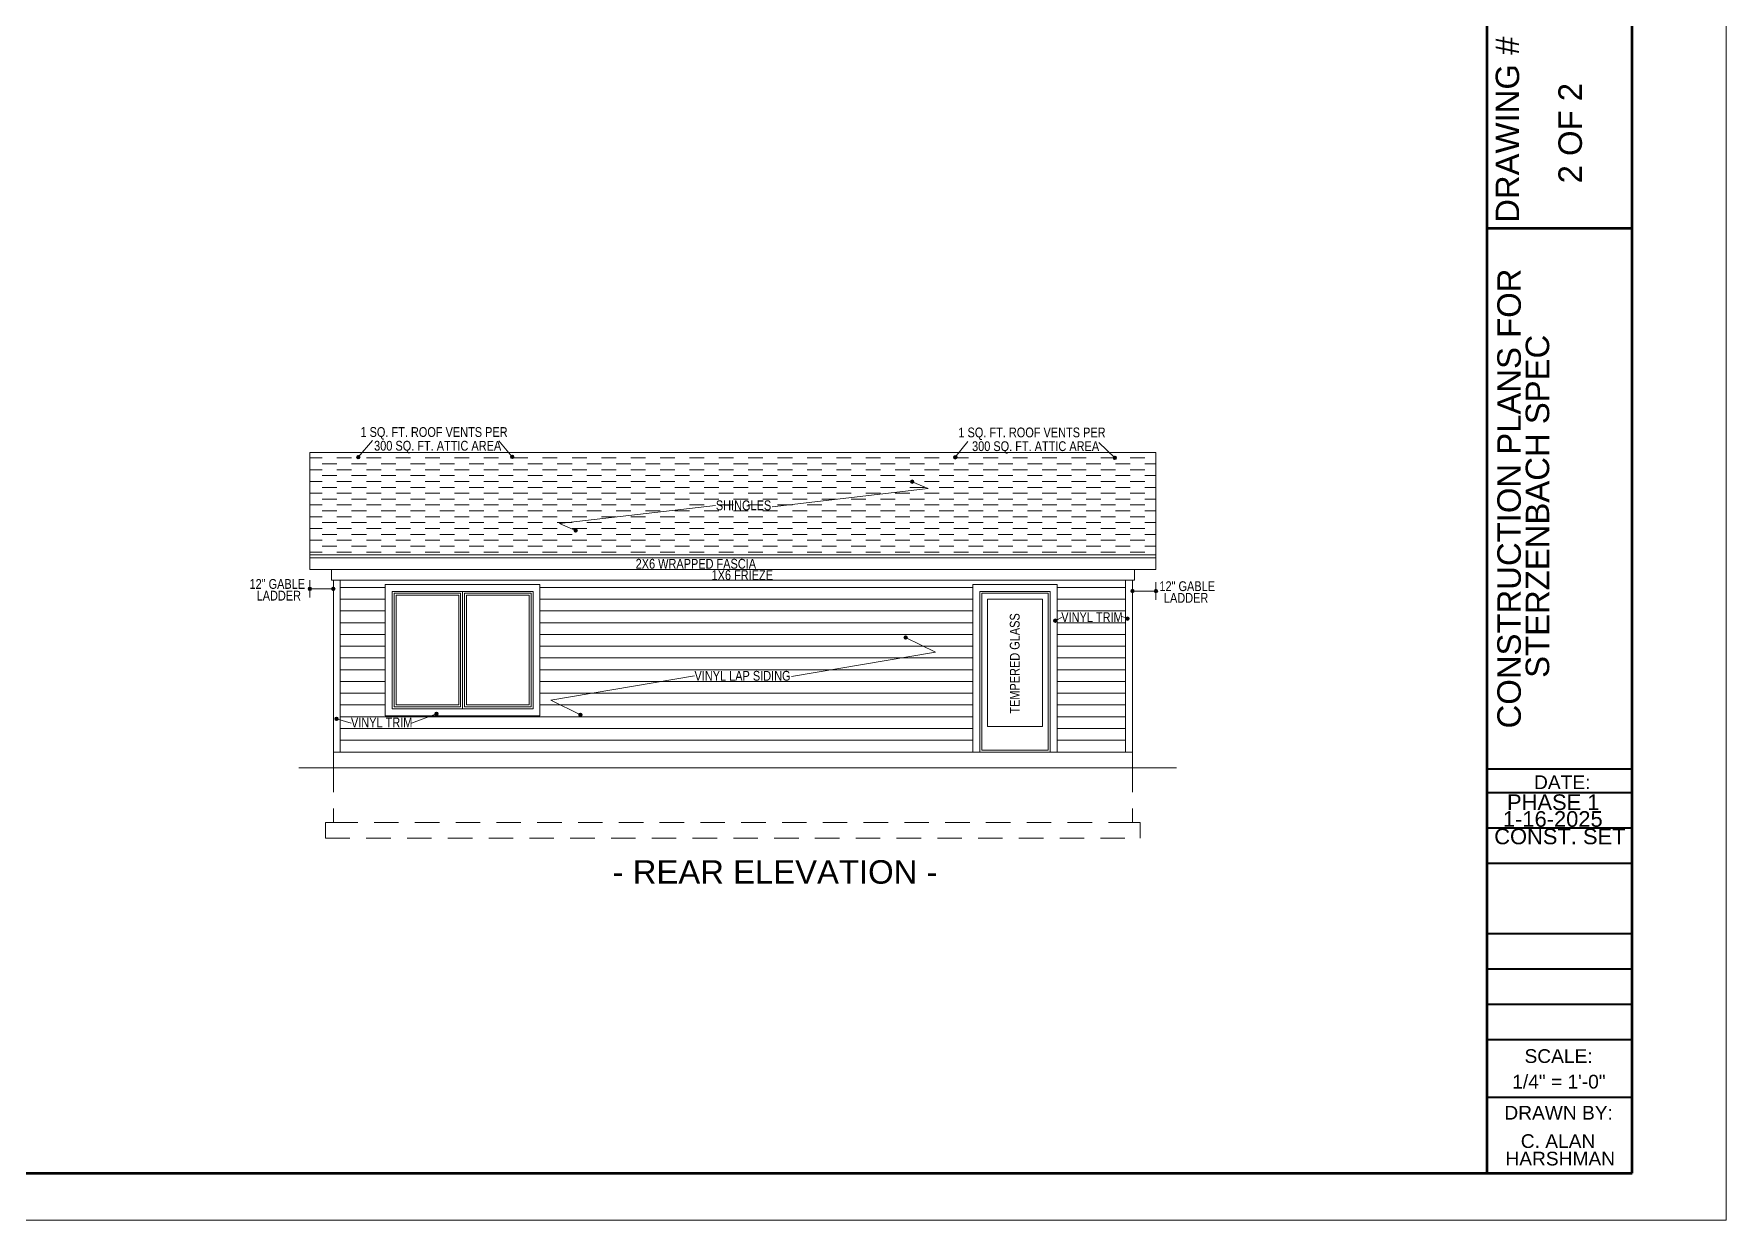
# Model space of a CAD drawing. Header units: inches. Extents: x -4443104 to -4439086, y 793046 to 798506.
# Drawn here: x -4440318 to -4439454, y 793046 to 793651 of the extents above; entities that cross this region are included whole.
import ezdxf
from ezdxf.enums import TextEntityAlignment as Align

# ---------------------------------------------------------------- set-up
doc = ezdxf.new("R2010")
doc.units = ezdxf.units.IN
doc.header["$MEASUREMENT"] = 0
doc.linetypes.add('DGN Style 2', pattern=[20.825219, 12.495132, -8.330088])
doc.layers.add('Level 1', color=7, linetype='Continuous', lineweight=0)
doc.layers.add('Level 3', color=7, linetype='Continuous', lineweight=0)
doc.styles.add('Style-Arial', font='arial.ttf')

# ---------------------------------------------------------------- blocks, each defined once
blk = doc.blocks.new('LT3_5')
at = {"layer": 'Level 3', "color": 2, "linetype": 'Continuous', "lineweight": 13}
for radius in [6, 5.52, 5.04, 4.56, 4.08, 3.6, 3.12, 2.64, 2.16, 1.68, 1.2, 0.72, 0.24]:
    blk.add_circle((0, 0), radius, dxfattribs=at)
blk = doc.blocks.new('LT3_7')
at = {"layer": 'Level 3', "color": 2, "linetype": 'Continuous', "lineweight": 13}
for radius in [6, 5.52, 5.04, 4.56, 4.08, 3.6, 3.12, 2.64, 2.16, 1.68, 1.2, 0.72, 0.24]:
    blk.add_circle((0, 0), radius, dxfattribs=at)
blk = doc.blocks.new('12OH')
at = {"layer": 'Level 3', "color": 2, "linetype": 'Continuous', "lineweight": 13}
for p, q in [((0, -9), (0, 0)), ((-12, -4.5), (0, -4.5))]:
    blk.add_line(p, q, dxfattribs=at)
at = {"layer": 'Level 3', "color": 2, "linetype": 'Continuous', "lineweight": 13, "xscale": 0.1499990686758433, "yscale": 0.1499990686758433, "zscale": 0.1499990686758433}
for name, p in [('LT3_5', (-12, -4.5)), ('LT3_7', (0, -4.5))]:
    blk.add_blockref(name, p, dxfattribs=at)
blk = doc.blocks.new('SWRV')
at = {"layer": 'Level 3', "color": 7, "linetype": 'Continuous', "lineweight": 13, "style": 'Style-Arial', "width": 0.8}
for s, p in [('1 SQ. FT. ROOF VENTS PER', (43.65, 0.54)), ('300 SQ. FT. ATTIC AREA', (40.38, -6.47))]:
    blk.add_text(s, height=5, dxfattribs=at).set_placement(p, align=Align.RIGHT)
blk = doc.blocks.new('LT3_3')
at = {"layer": 'Level 3', "color": 120, "linetype": 'Continuous', "lineweight": 13}
for radius in [6, 5.52, 5.04, 4.56, 4.08, 3.6, 3.12, 2.64, 2.16, 1.68, 1.2, 0.72, 0.24]:
    blk.add_circle((0, 0), radius, dxfattribs=at)

msp = doc.modelspace()

# ---------------------------------------------------------------- linework, layer by layer
at = {"layer": 'Level 1', "color": 7, "linetype": 'Continuous', "lineweight": 0}
for p, q in [((-4439453.9771, 793045.7979), (-4439453.9771, 794197.7979)), ((-4441181.9771, 793045.7979), (-4439453.9771, 793045.7979))]:
    msp.add_line(p, q, dxfattribs=at)
at = {"layer": 'Level 1', "color": 7, "linetype": 'Continuous', "lineweight": 53}
for p, q in [((-4439575.9771, 793069.7979), (-4439575.9771, 794173.7979)), ((-4439501.9771, 793069.7979), (-4439501.9771, 794173.7979)), ((-4439575.9771, 793552.0479), (-4439501.9771, 793552.0479)), ((-4441133.9771, 793069.7979), (-4439501.9771, 793069.7979))]:
    msp.add_line(p, q, dxfattribs=at)
at = {"layer": 'Level 1', "color": 7, "linetype": 'Continuous', "lineweight": 40}
for p, q in [((-4439575.9771, 793276.0479), (-4439501.9771, 793276.0479)), ((-4439575.9771, 793264.0479), (-4439501.9771, 793264.0479)), ((-4439575.9771, 793246.0479), (-4439501.9771, 793246.0479)), ((-4439575.9771, 793228.0479), (-4439501.9771, 793228.0479)), ((-4439575.9771, 793192.0479), (-4439501.9771, 793192.0479)), ((-4439575.9771, 793192.0479), (-4439501.9771, 793192.0479)), ((-4439575.9771, 793174.0479), (-4439501.9771, 793174.0479)), ((-4439575.9771, 793156.0479), (-4439501.9771, 793156.0479)), ((-4439575.9771, 793137.9891), (-4439501.9771, 793137.9891)), ((-4439575.9771, 793108.56), (-4439501.9771, 793108.56))]:
    msp.add_line(p, q, dxfattribs=at)
at = {"layer": 'Level 3', "color": 120, "linetype": 'Continuous', "lineweight": 13}
for p, q in [((-4440177.0693, 793377.8149), (-4440177.0693, 793437.4783)), ((-4440177.0693, 793437.4783), (-4439745.0693, 793437.4783)), ((-4440145.018, 793443.6422), (-4440152.3401, 793435.1914)), ((-4440080.5227, 793443.5647), (-4440073.7928, 793435.3243)), ((-4439841.1238, 793443.1803), (-4439847.5645, 793435.1074)), ((-4439774.276, 793442.6376), (-4439766.0726, 793434.8361)), ((-4439745.0693, 793377.8149), (-4439745.0693, 793437.4783)), ((-4439861.357, 793419.1185), (-4439869.5604, 793422.6461)), ((-4439940.9506, 793409.8923), (-4439861.357, 793419.1185)), ((-4440049.5613, 793401.2767), (-4439969.9677, 793410.5028)), ((-4440041.3579, 793397.749), (-4440049.5613, 793401.2767)), ((-4439745.0693, 793385.3149), (-4440177.0693, 793385.3149)), ((-4440166.0693, 793377.8149), (-4440177.0693, 793377.8149)), ((-4440166.0693, 793377.8149), (-4439745.0693, 793377.8149)), ((-4440166.0693, 793372.3149), (-4440166.0693, 793377.8149)), ((-4439756.0693, 793372.3149), (-4439756.0693, 793377.8149)), ((-4440165.0693, 793372.3149), (-4440166.0693, 793372.3149)), ((-4440166.0693, 793372.3149), (-4440020.0693, 793372.3149)), ((-4440165.0693, 793372.3149), (-4440165.0693, 793276.6882)), ((-4440161.5693, 793372.3149), (-4440161.5693, 793284.6882)), ((-4440138.5693, 793370.1882), (-4440059.5693, 793370.1882)), ((-4440019.0693, 793372.3149), (-4440020.0693, 793372.3149)), ((-4440019.0693, 793372.3149), (-4440009.0693, 793372.3149)), ((-4440009.0693, 793372.3149), (-4439910.0693, 793372.3149)), ((-4439910.0693, 793372.3149), (-4439756.0693, 793372.3149)), ((-4439760.5693, 793372.3149), (-4439760.5693, 793284.6882)), ((-4439757.0693, 793372.3149), (-4439757.0693, 793276.6882)), ((-4439793.0376, 793353.4421), (-4439796.5796, 793351.6921)), ((-4439762.5538, 793353.7744), (-4439759.6538, 793352.7554)), ((-4439857.726, 793335.629), (-4439872.8829, 793343.1083)), ((-4439931.1501, 793323.2186), (-4439857.726, 793335.629)), ((-4440054.1041, 793311.141), (-4439980.6801, 793323.5515)), ((-4440038.9473, 793303.6617), (-4440054.1041, 793311.141)), ((-4440156.0145, 793299.4918), (-4440163.475, 793301.6184)), ((-4440125.1323, 793299.4475), (-4440112.381, 793304.1437)), ((-4439757.0693, 793284.6882), (-4440165.0693, 793284.6882)), ((-4439734.5877, 793276.6882), (-4440182.7492, 793276.6882))]:
    msp.add_line(p, q, dxfattribs=at)
at = {"layer": 'Level 3', "color": 251, "linetype": 'Continuous', "lineweight": 0}
for p, q in [((-4440177.0693, 793434.7651), (-4440170.7249, 793434.7651)), ((-4440177.0693, 793428.7651), (-4440170.7249, 793428.7651)), ((-4440170.7249, 793431.7651), (-4440163.2249, 793431.7651)), ((-4440163.2249, 793434.7651), (-4440155.7249, 793434.7651)), ((-4440163.2249, 793428.7651), (-4440155.7249, 793428.7651)), ((-4440155.7249, 793431.7651), (-4440148.2249, 793431.7651)), ((-4440148.2249, 793434.7651), (-4440140.7249, 793434.7651)), ((-4440148.2249, 793428.7651), (-4440140.7249, 793428.7651)), ((-4440140.7249, 793431.7651), (-4440133.2249, 793431.7651)), ((-4440133.2249, 793434.7651), (-4440125.7249, 793434.7651)), ((-4440133.2249, 793428.7651), (-4440125.7249, 793428.7651)), ((-4440125.7249, 793431.7651), (-4440118.2249, 793431.7651)), ((-4440118.2249, 793434.7651), (-4440110.7249, 793434.7651)), ((-4440118.2249, 793428.7651), (-4440110.7249, 793428.7651)), ((-4440110.7249, 793431.7651), (-4440103.2249, 793431.7651)), ((-4440103.2249, 793434.7651), (-4440095.7249, 793434.7651)), ((-4440103.2249, 793428.7651), (-4440095.7249, 793428.7651)), ((-4440095.7249, 793431.7651), (-4440088.2249, 793431.7651)), ((-4440088.2249, 793434.7651), (-4440080.7249, 793434.7651)), ((-4440088.2249, 793428.7651), (-4440080.7249, 793428.7651)), ((-4440080.7249, 793431.7651), (-4440073.2249, 793431.7651)), ((-4440073.2249, 793434.7651), (-4440065.7249, 793434.7651)), ((-4440073.2249, 793428.7651), (-4440065.7249, 793428.7651)), ((-4440065.7249, 793431.7651), (-4440058.2249, 793431.7651)), ((-4440058.2249, 793434.7651), (-4440050.7249, 793434.7651)), ((-4440058.2249, 793428.7651), (-4440050.7249, 793428.7651)), ((-4440050.7249, 793431.7651), (-4440043.2249, 793431.7651)), ((-4440043.2249, 793434.7651), (-4440035.7249, 793434.7651)), ((-4440043.2249, 793428.7651), (-4440035.7249, 793428.7651)), ((-4440035.7249, 793431.7651), (-4440028.2249, 793431.7651)), ((-4440028.2249, 793434.7651), (-4440020.7249, 793434.7651)), ((-4440028.2249, 793428.7651), (-4440020.7249, 793428.7651)), ((-4440020.7249, 793431.7651), (-4440013.2249, 793431.7651)), ((-4440013.2249, 793434.7651), (-4440005.7249, 793434.7651)), ((-4440013.2249, 793428.7651), (-4440005.7249, 793428.7651)), ((-4440005.7249, 793431.7651), (-4439998.2249, 793431.7651)), ((-4439998.2249, 793434.7651), (-4439990.7249, 793434.7651)), ((-4439998.2249, 793428.7651), (-4439990.7249, 793428.7651)), ((-4439990.7249, 793431.7651), (-4439983.2249, 793431.7651)), ((-4439983.2249, 793434.7651), (-4439975.7249, 793434.7651)), ((-4439983.2249, 793428.7651), (-4439975.7249, 793428.7651)), ((-4439975.7249, 793431.7651), (-4439968.2249, 793431.7651)), ((-4439968.2249, 793434.7651), (-4439960.7249, 793434.7651)), ((-4439968.2249, 793428.7651), (-4439960.7249, 793428.7651)), ((-4439960.7249, 793431.7651), (-4439953.2249, 793431.7651)), ((-4439953.2249, 793434.7651), (-4439945.7249, 793434.7651)), ((-4439953.2249, 793428.7651), (-4439945.7249, 793428.7651)), ((-4439945.7249, 793431.7651), (-4439938.2249, 793431.7651)), ((-4439938.2249, 793434.7651), (-4439930.7249, 793434.7651)), ((-4439938.2249, 793428.7651), (-4439930.7249, 793428.7651)), ((-4439930.7249, 793431.7651), (-4439923.2249, 793431.7651)), ((-4439923.2249, 793434.7651), (-4439915.7249, 793434.7651)), ((-4439923.2249, 793428.7651), (-4439915.7249, 793428.7651)), ((-4439915.7249, 793431.7651), (-4439908.2249, 793431.7651)), ((-4439908.2249, 793434.7651), (-4439900.7249, 793434.7651)), ((-4439908.2249, 793428.7651), (-4439900.7249, 793428.7651)), ((-4439900.7249, 793431.7651), (-4439893.2249, 793431.7651)), ((-4439893.2249, 793434.7651), (-4439885.7249, 793434.7651)), ((-4439893.2249, 793428.7651), (-4439885.7249, 793428.7651)), ((-4439885.7249, 793431.7651), (-4439878.2249, 793431.7651)), ((-4439878.2249, 793434.7651), (-4439870.7249, 793434.7651)), ((-4439878.2249, 793428.7651), (-4439870.7249, 793428.7651)), ((-4439870.7249, 793431.7651), (-4439863.2249, 793431.7651)), ((-4439863.2249, 793434.7651), (-4439855.7249, 793434.7651)), ((-4439863.2249, 793428.7651), (-4439855.7249, 793428.7651)), ((-4439855.7249, 793431.7651), (-4439848.2249, 793431.7651)), ((-4439848.2249, 793434.7651), (-4439840.7249, 793434.7651)), ((-4439848.2249, 793428.7651), (-4439840.7249, 793428.7651)), ((-4439840.7249, 793431.7651), (-4439833.2249, 793431.7651)), ((-4439833.2249, 793434.7651), (-4439825.7249, 793434.7651)), ((-4439833.2249, 793428.7651), (-4439825.7249, 793428.7651)), ((-4439825.7249, 793431.7651), (-4439818.2249, 793431.7651)), ((-4439818.2249, 793434.7651), (-4439810.7249, 793434.7651)), ((-4439818.2249, 793428.7651), (-4439810.7249, 793428.7651)), ((-4439810.7249, 793431.7651), (-4439803.2249, 793431.7651)), ((-4439803.2249, 793434.7651), (-4439795.7249, 793434.7651)), ((-4439803.2249, 793428.7651), (-4439795.7249, 793428.7651)), ((-4439795.7249, 793431.7651), (-4439788.2249, 793431.7651)), ((-4439788.2249, 793434.7651), (-4439780.7249, 793434.7651)), ((-4439788.2249, 793428.7651), (-4439780.7249, 793428.7651)), ((-4439780.7249, 793431.7651), (-4439773.2249, 793431.7651)), ((-4439773.2249, 793434.7651), (-4439765.7249, 793434.7651)), ((-4439773.2249, 793428.7651), (-4439765.7249, 793428.7651)), ((-4439765.7249, 793431.7651), (-4439758.2249, 793431.7651)), ((-4439758.2249, 793434.7651), (-4439750.7249, 793434.7651)), ((-4439758.2249, 793428.7651), (-4439750.7249, 793428.7651)), ((-4439750.7249, 793431.7651), (-4439745.0693, 793431.7651)), ((-4440177.0693, 793422.7651), (-4440170.7249, 793422.7651)), ((-4440170.7249, 793425.7651), (-4440163.2249, 793425.7651)), ((-4440163.2249, 793422.7651), (-4440155.7249, 793422.7651)), ((-4440155.7249, 793425.7651), (-4440148.2249, 793425.7651)), ((-4440148.2249, 793422.7651), (-4440140.7249, 793422.7651)), ((-4440140.7249, 793425.7651), (-4440133.2249, 793425.7651)), ((-4440133.2249, 793422.7651), (-4440125.7249, 793422.7651)), ((-4440125.7249, 793425.7651), (-4440118.2249, 793425.7651)), ((-4440118.2249, 793422.7651), (-4440110.7249, 793422.7651)), ((-4440110.7249, 793425.7651), (-4440103.2249, 793425.7651)), ((-4440103.2249, 793422.7651), (-4440095.7249, 793422.7651)), ((-4440095.7249, 793425.7651), (-4440088.2249, 793425.7651)), ((-4440088.2249, 793422.7651), (-4440080.7249, 793422.7651)), ((-4440080.7249, 793425.7651), (-4440073.2249, 793425.7651)), ((-4440073.2249, 793422.7651), (-4440065.7249, 793422.7651)), ((-4440065.7249, 793425.7651), (-4440058.2249, 793425.7651)), ((-4440058.2249, 793422.7651), (-4440050.7249, 793422.7651)), ((-4440050.7249, 793425.7651), (-4440043.2249, 793425.7651)), ((-4440043.2249, 793422.7651), (-4440035.7249, 793422.7651)), ((-4440035.7249, 793425.7651), (-4440028.2249, 793425.7651)), ((-4440028.2249, 793422.7651), (-4440020.7249, 793422.7651)), ((-4440020.7249, 793425.7651), (-4440013.2249, 793425.7651)), ((-4440013.2249, 793422.7651), (-4440005.7249, 793422.7651)), ((-4440005.7249, 793425.7651), (-4439998.2249, 793425.7651)), ((-4439998.2249, 793422.7651), (-4439990.7249, 793422.7651)), ((-4439990.7249, 793425.7651), (-4439983.2249, 793425.7651)), ((-4439983.2249, 793422.7651), (-4439975.7249, 793422.7651)), ((-4439975.7249, 793425.7651), (-4439968.2249, 793425.7651)), ((-4439968.2249, 793422.7651), (-4439960.7249, 793422.7651)), ((-4439960.7249, 793425.7651), (-4439953.2249, 793425.7651)), ((-4439953.2249, 793422.7651), (-4439945.7249, 793422.7651)), ((-4439945.7249, 793425.7651), (-4439938.2249, 793425.7651)), ((-4439938.2249, 793422.7651), (-4439930.7249, 793422.7651)), ((-4439930.7249, 793425.7651), (-4439923.2249, 793425.7651)), ((-4439923.2249, 793422.7651), (-4439915.7249, 793422.7651)), ((-4439915.7249, 793425.7651), (-4439908.2249, 793425.7651)), ((-4439908.2249, 793422.7651), (-4439900.7249, 793422.7651)), ((-4439900.7249, 793425.7651), (-4439893.2249, 793425.7651)), ((-4439893.2249, 793422.7651), (-4439885.7249, 793422.7651)), ((-4439885.7249, 793425.7651), (-4439878.2249, 793425.7651)), ((-4439878.2249, 793422.7651), (-4439870.7249, 793422.7651)), ((-4439870.7249, 793425.7651), (-4439863.2249, 793425.7651)), ((-4439863.2249, 793422.7651), (-4439855.7249, 793422.7651)), ((-4439855.7249, 793425.7651), (-4439848.2249, 793425.7651)), ((-4439848.2249, 793422.7651), (-4439840.7249, 793422.7651)), ((-4439840.7249, 793425.7651), (-4439833.2249, 793425.7651)), ((-4439833.2249, 793422.7651), (-4439825.7249, 793422.7651)), ((-4439825.7249, 793425.7651), (-4439818.2249, 793425.7651)), ((-4439818.2249, 793422.7651), (-4439810.7249, 793422.7651)), ((-4439810.7249, 793425.7651), (-4439803.2249, 793425.7651)), ((-4439803.2249, 793422.7651), (-4439795.7249, 793422.7651)), ((-4439795.7249, 793425.7651), (-4439788.2249, 793425.7651)), ((-4439788.2249, 793422.7651), (-4439780.7249, 793422.7651)), ((-4439780.7249, 793425.7651), (-4439773.2249, 793425.7651)), ((-4439773.2249, 793422.7651), (-4439765.7249, 793422.7651)), ((-4439765.7249, 793425.7651), (-4439758.2249, 793425.7651)), ((-4439758.2249, 793422.7651), (-4439750.7249, 793422.7651)), ((-4439750.7249, 793425.7651), (-4439745.0693, 793425.7651)), ((-4440177.0693, 793416.7651), (-4440170.7249, 793416.7651)), ((-4440170.7249, 793419.7651), (-4440163.2249, 793419.7651)), ((-4440170.7249, 793413.7651), (-4440163.2249, 793413.7651)), ((-4440163.2249, 793416.7651), (-4440155.7249, 793416.7651)), ((-4440155.7249, 793419.7651), (-4440148.2249, 793419.7651)), ((-4440155.7249, 793413.7651), (-4440148.2249, 793413.7651)), ((-4440148.2249, 793416.7651), (-4440140.7249, 793416.7651)), ((-4440140.7249, 793419.7651), (-4440133.2249, 793419.7651)), ((-4440140.7249, 793413.7651), (-4440133.2249, 793413.7651)), ((-4440133.2249, 793416.7651), (-4440125.7249, 793416.7651)), ((-4440125.7249, 793419.7651), (-4440118.2249, 793419.7651)), ((-4440125.7249, 793413.7651), (-4440118.2249, 793413.7651)), ((-4440118.2249, 793416.7651), (-4440110.7249, 793416.7651)), ((-4440110.7249, 793419.7651), (-4440103.2249, 793419.7651)), ((-4440110.7249, 793413.7651), (-4440103.2249, 793413.7651)), ((-4440103.2249, 793416.7651), (-4440095.7249, 793416.7651)), ((-4440095.7249, 793419.7651), (-4440088.2249, 793419.7651)), ((-4440095.7249, 793413.7651), (-4440088.2249, 793413.7651)), ((-4440088.2249, 793416.7651), (-4440080.7249, 793416.7651)), ((-4440080.7249, 793419.7651), (-4440073.2249, 793419.7651)), ((-4440080.7249, 793413.7651), (-4440073.2249, 793413.7651)), ((-4440073.2249, 793416.7651), (-4440065.7249, 793416.7651)), ((-4440065.7249, 793419.7651), (-4440058.2249, 793419.7651)), ((-4440065.7249, 793413.7651), (-4440058.2249, 793413.7651)), ((-4440058.2249, 793416.7651), (-4440050.7249, 793416.7651)), ((-4440050.7249, 793419.7651), (-4440043.2249, 793419.7651)), ((-4440050.7249, 793413.7651), (-4440043.2249, 793413.7651)), ((-4440043.2249, 793416.7651), (-4440035.7249, 793416.7651)), ((-4440035.7249, 793419.7651), (-4440028.2249, 793419.7651)), ((-4440035.7249, 793413.7651), (-4440028.2249, 793413.7651)), ((-4440028.2249, 793416.7651), (-4440020.7249, 793416.7651)), ((-4440020.7249, 793419.7651), (-4440013.2249, 793419.7651)), ((-4440020.7249, 793413.7651), (-4440013.2249, 793413.7651)), ((-4440013.2249, 793416.7651), (-4440005.7249, 793416.7651)), ((-4440005.7249, 793419.7651), (-4439998.2249, 793419.7651)), ((-4440005.7249, 793413.7651), (-4439998.2249, 793413.7651)), ((-4439998.2249, 793416.7651), (-4439990.7249, 793416.7651)), ((-4439990.7249, 793419.7651), (-4439983.2249, 793419.7651)), ((-4439990.7249, 793413.7651), (-4439983.2249, 793413.7651)), ((-4439983.2249, 793416.7651), (-4439975.7249, 793416.7651)), ((-4439975.7249, 793419.7651), (-4439968.2249, 793419.7651)), ((-4439975.7249, 793413.7651), (-4439968.2249, 793413.7651)), ((-4439968.2249, 793416.7651), (-4439960.7249, 793416.7651)), ((-4439960.7249, 793419.7651), (-4439953.2249, 793419.7651)), ((-4439960.7249, 793413.7651), (-4439953.2249, 793413.7651)), ((-4439953.2249, 793416.7651), (-4439945.7249, 793416.7651)), ((-4439945.7249, 793419.7651), (-4439938.2249, 793419.7651)), ((-4439945.7249, 793413.7651), (-4439938.2249, 793413.7651)), ((-4439938.2249, 793416.7651), (-4439930.7249, 793416.7651)), ((-4439930.7249, 793419.7651), (-4439923.2249, 793419.7651)), ((-4439930.7249, 793413.7651), (-4439923.2249, 793413.7651)), ((-4439923.2249, 793416.7651), (-4439915.7249, 793416.7651)), ((-4439915.7249, 793419.7651), (-4439908.2249, 793419.7651)), ((-4439915.7249, 793413.7651), (-4439908.2249, 793413.7651)), ((-4439908.2249, 793416.7651), (-4439900.7249, 793416.7651)), ((-4439900.7249, 793419.7651), (-4439893.2249, 793419.7651)), ((-4439900.7249, 793413.7651), (-4439893.2249, 793413.7651)), ((-4439893.2249, 793416.7651), (-4439885.7249, 793416.7651)), ((-4439885.7249, 793419.7651), (-4439878.2249, 793419.7651)), ((-4439885.7249, 793413.7651), (-4439878.2249, 793413.7651)), ((-4439878.2249, 793416.7651), (-4439870.7249, 793416.7651)), ((-4439870.7249, 793419.7651), (-4439863.2249, 793419.7651)), ((-4439870.7249, 793413.7651), (-4439863.2249, 793413.7651)), ((-4439863.2249, 793416.7651), (-4439855.7249, 793416.7651)), ((-4439855.7249, 793419.7651), (-4439848.2249, 793419.7651)), ((-4439855.7249, 793413.7651), (-4439848.2249, 793413.7651)), ((-4439848.2249, 793416.7651), (-4439840.7249, 793416.7651)), ((-4439840.7249, 793419.7651), (-4439833.2249, 793419.7651)), ((-4439840.7249, 793413.7651), (-4439833.2249, 793413.7651)), ((-4439833.2249, 793416.7651), (-4439825.7249, 793416.7651)), ((-4439825.7249, 793419.7651), (-4439818.2249, 793419.7651)), ((-4439825.7249, 793413.7651), (-4439818.2249, 793413.7651)), ((-4439818.2249, 793416.7651), (-4439810.7249, 793416.7651)), ((-4439810.7249, 793419.7651), (-4439803.2249, 793419.7651)), ((-4439810.7249, 793413.7651), (-4439803.2249, 793413.7651)), ((-4439803.2249, 793416.7651), (-4439795.7249, 793416.7651)), ((-4439795.7249, 793419.7651), (-4439788.2249, 793419.7651)), ((-4439795.7249, 793413.7651), (-4439788.2249, 793413.7651)), ((-4439788.2249, 793416.7651), (-4439780.7249, 793416.7651)), ((-4439780.7249, 793419.7651), (-4439773.2249, 793419.7651)), ((-4439780.7249, 793413.7651), (-4439773.2249, 793413.7651)), ((-4439773.2249, 793416.7651), (-4439765.7249, 793416.7651)), ((-4439765.7249, 793419.7651), (-4439758.2249, 793419.7651)), ((-4439765.7249, 793413.7651), (-4439758.2249, 793413.7651)), ((-4439758.2249, 793416.7651), (-4439750.7249, 793416.7651)), ((-4439750.7249, 793419.7651), (-4439745.0693, 793419.7651)), ((-4439750.7249, 793413.7651), (-4439745.0693, 793413.7651)), ((-4440177.0693, 793410.7651), (-4440170.7249, 793410.7651)), ((-4440177.0693, 793404.7651), (-4440170.7249, 793404.7651)), ((-4440170.7249, 793407.7651), (-4440163.2249, 793407.7651)), ((-4440163.2249, 793410.7651), (-4440155.7249, 793410.7651)), ((-4440163.2249, 793404.7651), (-4440155.7249, 793404.7651)), ((-4440155.7249, 793407.7651), (-4440148.2249, 793407.7651)), ((-4440148.2249, 793410.7651), (-4440140.7249, 793410.7651)), ((-4440148.2249, 793404.7651), (-4440140.7249, 793404.7651)), ((-4440140.7249, 793407.7651), (-4440133.2249, 793407.7651)), ((-4440133.2249, 793410.7651), (-4440125.7249, 793410.7651)), ((-4440133.2249, 793404.7651), (-4440125.7249, 793404.7651)), ((-4440125.7249, 793407.7651), (-4440118.2249, 793407.7651)), ((-4440118.2249, 793410.7651), (-4440110.7249, 793410.7651)), ((-4440118.2249, 793404.7651), (-4440110.7249, 793404.7651)), ((-4440110.7249, 793407.7651), (-4440103.2249, 793407.7651)), ((-4440103.2249, 793410.7651), (-4440095.7249, 793410.7651)), ((-4440103.2249, 793404.7651), (-4440095.7249, 793404.7651)), ((-4440095.7249, 793407.7651), (-4440088.2249, 793407.7651)), ((-4440088.2249, 793410.7651), (-4440080.7249, 793410.7651)), ((-4440088.2249, 793404.7651), (-4440080.7249, 793404.7651)), ((-4440080.7249, 793407.7651), (-4440073.2249, 793407.7651)), ((-4440073.2249, 793410.7651), (-4440065.7249, 793410.7651)), ((-4440073.2249, 793404.7651), (-4440065.7249, 793404.7651)), ((-4440065.7249, 793407.7651), (-4440058.2249, 793407.7651)), ((-4440058.2249, 793410.7651), (-4440050.7249, 793410.7651)), ((-4440058.2249, 793404.7651), (-4440050.7249, 793404.7651)), ((-4440050.7249, 793407.7651), (-4440043.2249, 793407.7651)), ((-4440043.2249, 793410.7651), (-4440035.7249, 793410.7651)), ((-4440043.2249, 793404.7651), (-4440035.7249, 793404.7651)), ((-4440035.7249, 793407.7651), (-4440028.2249, 793407.7651)), ((-4440028.2249, 793410.7651), (-4440020.7249, 793410.7651)), ((-4440028.2249, 793404.7651), (-4440020.7249, 793404.7651)), ((-4440020.7249, 793407.7651), (-4440013.2249, 793407.7651)), ((-4440013.2249, 793410.7651), (-4440005.7249, 793410.7651)), ((-4440013.2249, 793404.7651), (-4440005.7249, 793404.7651)), ((-4440005.7249, 793407.7651), (-4439998.2249, 793407.7651)), ((-4439998.2249, 793410.7651), (-4439990.7249, 793410.7651)), ((-4439998.2249, 793404.7651), (-4439990.7249, 793404.7651)), ((-4439990.7249, 793407.7651), (-4439983.2249, 793407.7651)), ((-4439983.2249, 793410.7651), (-4439975.7249, 793410.7651)), ((-4439983.2249, 793404.7651), (-4439975.7249, 793404.7651)), ((-4439975.7249, 793407.7651), (-4439968.2249, 793407.7651)), ((-4439968.2249, 793410.7651), (-4439960.7249, 793410.7651)), ((-4439968.2249, 793404.7651), (-4439960.7249, 793404.7651)), ((-4439960.7249, 793407.7651), (-4439953.2249, 793407.7651)), ((-4439953.2249, 793410.7651), (-4439945.7249, 793410.7651)), ((-4439953.2249, 793404.7651), (-4439945.7249, 793404.7651)), ((-4439945.7249, 793407.7651), (-4439938.2249, 793407.7651)), ((-4439938.2249, 793410.7651), (-4439930.7249, 793410.7651)), ((-4439938.2249, 793404.7651), (-4439930.7249, 793404.7651)), ((-4439930.7249, 793407.7651), (-4439923.2249, 793407.7651)), ((-4439923.2249, 793410.7651), (-4439915.7249, 793410.7651)), ((-4439923.2249, 793404.7651), (-4439915.7249, 793404.7651)), ((-4439915.7249, 793407.7651), (-4439908.2249, 793407.7651)), ((-4439908.2249, 793410.7651), (-4439900.7249, 793410.7651)), ((-4439908.2249, 793404.7651), (-4439900.7249, 793404.7651)), ((-4439900.7249, 793407.7651), (-4439893.2249, 793407.7651)), ((-4439893.2249, 793410.7651), (-4439885.7249, 793410.7651)), ((-4439893.2249, 793404.7651), (-4439885.7249, 793404.7651)), ((-4439885.7249, 793407.7651), (-4439878.2249, 793407.7651)), ((-4439878.2249, 793410.7651), (-4439870.7249, 793410.7651)), ((-4439878.2249, 793404.7651), (-4439870.7249, 793404.7651)), ((-4439870.7249, 793407.7651), (-4439863.2249, 793407.7651)), ((-4439863.2249, 793410.7651), (-4439855.7249, 793410.7651)), ((-4439863.2249, 793404.7651), (-4439855.7249, 793404.7651)), ((-4439855.7249, 793407.7651), (-4439848.2249, 793407.7651)), ((-4439848.2249, 793410.7651), (-4439840.7249, 793410.7651)), ((-4439848.2249, 793404.7651), (-4439840.7249, 793404.7651)), ((-4439840.7249, 793407.7651), (-4439833.2249, 793407.7651)), ((-4439833.2249, 793410.7651), (-4439825.7249, 793410.7651)), ((-4439833.2249, 793404.7651), (-4439825.7249, 793404.7651)), ((-4439825.7249, 793407.7651), (-4439818.2249, 793407.7651)), ((-4439818.2249, 793410.7651), (-4439810.7249, 793410.7651)), ((-4439818.2249, 793404.7651), (-4439810.7249, 793404.7651)), ((-4439810.7249, 793407.7651), (-4439803.2249, 793407.7651)), ((-4439803.2249, 793410.7651), (-4439795.7249, 793410.7651)), ((-4439803.2249, 793404.7651), (-4439795.7249, 793404.7651)), ((-4439795.7249, 793407.7651), (-4439788.2249, 793407.7651)), ((-4439788.2249, 793410.7651), (-4439780.7249, 793410.7651)), ((-4439788.2249, 793404.7651), (-4439780.7249, 793404.7651)), ((-4439780.7249, 793407.7651), (-4439773.2249, 793407.7651)), ((-4439773.2249, 793410.7651), (-4439765.7249, 793410.7651)), ((-4439773.2249, 793404.7651), (-4439765.7249, 793404.7651)), ((-4439765.7249, 793407.7651), (-4439758.2249, 793407.7651)), ((-4439758.2249, 793410.7651), (-4439750.7249, 793410.7651)), ((-4439758.2249, 793404.7651), (-4439750.7249, 793404.7651)), ((-4439750.7249, 793407.7651), (-4439745.0693, 793407.7651)), ((-4440177.0693, 793398.7651), (-4440170.7249, 793398.7651)), ((-4440170.7249, 793401.7651), (-4440163.2249, 793401.7651)), ((-4440170.7249, 793395.7651), (-4440163.2249, 793395.7651)), ((-4440163.2249, 793398.7651), (-4440155.7249, 793398.7651)), ((-4440155.7249, 793401.7651), (-4440148.2249, 793401.7651)), ((-4440155.7249, 793395.7651), (-4440148.2249, 793395.7651)), ((-4440148.2249, 793398.7651), (-4440140.7249, 793398.7651)), ((-4440140.7249, 793401.7651), (-4440133.2249, 793401.7651)), ((-4440140.7249, 793395.7651), (-4440133.2249, 793395.7651)), ((-4440133.2249, 793398.7651), (-4440125.7249, 793398.7651)), ((-4440125.7249, 793401.7651), (-4440118.2249, 793401.7651)), ((-4440125.7249, 793395.7651), (-4440118.2249, 793395.7651)), ((-4440118.2249, 793398.7651), (-4440110.7249, 793398.7651)), ((-4440110.7249, 793401.7651), (-4440103.2249, 793401.7651)), ((-4440110.7249, 793395.7651), (-4440103.2249, 793395.7651)), ((-4440103.2249, 793398.7651), (-4440095.7249, 793398.7651)), ((-4440095.7249, 793401.7651), (-4440088.2249, 793401.7651)), ((-4440095.7249, 793395.7651), (-4440088.2249, 793395.7651)), ((-4440088.2249, 793398.7651), (-4440080.7249, 793398.7651)), ((-4440080.7249, 793401.7651), (-4440073.2249, 793401.7651)), ((-4440080.7249, 793395.7651), (-4440073.2249, 793395.7651)), ((-4440073.2249, 793398.7651), (-4440065.7249, 793398.7651)), ((-4440065.7249, 793401.7651), (-4440058.2249, 793401.7651)), ((-4440065.7249, 793395.7651), (-4440058.2249, 793395.7651)), ((-4440058.2249, 793398.7651), (-4440050.7249, 793398.7651)), ((-4440050.7249, 793401.7651), (-4440043.2249, 793401.7651)), ((-4440050.7249, 793395.7651), (-4440043.2249, 793395.7651)), ((-4440043.2249, 793398.7651), (-4440035.7249, 793398.7651)), ((-4440035.7249, 793401.7651), (-4440028.2249, 793401.7651)), ((-4440035.7249, 793395.7651), (-4440028.2249, 793395.7651)), ((-4440028.2249, 793398.7651), (-4440020.7249, 793398.7651)), ((-4440020.7249, 793401.7651), (-4440013.2249, 793401.7651)), ((-4440020.7249, 793395.7651), (-4440013.2249, 793395.7651)), ((-4440013.2249, 793398.7651), (-4440005.7249, 793398.7651)), ((-4440005.7249, 793401.7651), (-4439998.2249, 793401.7651)), ((-4440005.7249, 793395.7651), (-4439998.2249, 793395.7651)), ((-4439998.2249, 793398.7651), (-4439990.7249, 793398.7651)), ((-4439990.7249, 793401.7651), (-4439983.2249, 793401.7651)), ((-4439990.7249, 793395.7651), (-4439983.2249, 793395.7651)), ((-4439983.2249, 793398.7651), (-4439975.7249, 793398.7651)), ((-4439975.7249, 793401.7651), (-4439968.2249, 793401.7651)), ((-4439975.7249, 793395.7651), (-4439968.2249, 793395.7651)), ((-4439968.2249, 793398.7651), (-4439960.7249, 793398.7651)), ((-4439960.7249, 793401.7651), (-4439953.2249, 793401.7651)), ((-4439960.7249, 793395.7651), (-4439953.2249, 793395.7651)), ((-4439953.2249, 793398.7651), (-4439945.7249, 793398.7651)), ((-4439945.7249, 793401.7651), (-4439938.2249, 793401.7651)), ((-4439945.7249, 793395.7651), (-4439938.2249, 793395.7651)), ((-4439938.2249, 793398.7651), (-4439930.7249, 793398.7651)), ((-4439930.7249, 793401.7651), (-4439923.2249, 793401.7651)), ((-4439930.7249, 793395.7651), (-4439923.2249, 793395.7651)), ((-4439923.2249, 793398.7651), (-4439915.7249, 793398.7651)), ((-4439915.7249, 793401.7651), (-4439908.2249, 793401.7651)), ((-4439915.7249, 793395.7651), (-4439908.2249, 793395.7651)), ((-4439908.2249, 793398.7651), (-4439900.7249, 793398.7651)), ((-4439900.7249, 793401.7651), (-4439893.2249, 793401.7651)), ((-4439900.7249, 793395.7651), (-4439893.2249, 793395.7651)), ((-4439893.2249, 793398.7651), (-4439885.7249, 793398.7651)), ((-4439885.7249, 793401.7651), (-4439878.2249, 793401.7651)), ((-4439885.7249, 793395.7651), (-4439878.2249, 793395.7651)), ((-4439878.2249, 793398.7651), (-4439870.7249, 793398.7651)), ((-4439870.7249, 793401.7651), (-4439863.2249, 793401.7651)), ((-4439870.7249, 793395.7651), (-4439863.2249, 793395.7651)), ((-4439863.2249, 793398.7651), (-4439855.7249, 793398.7651)), ((-4439855.7249, 793401.7651), (-4439848.2249, 793401.7651)), ((-4439855.7249, 793395.7651), (-4439848.2249, 793395.7651)), ((-4439848.2249, 793398.7651), (-4439840.7249, 793398.7651)), ((-4439840.7249, 793401.7651), (-4439833.2249, 793401.7651)), ((-4439840.7249, 793395.7651), (-4439833.2249, 793395.7651)), ((-4439833.2249, 793398.7651), (-4439825.7249, 793398.7651)), ((-4439825.7249, 793401.7651), (-4439818.2249, 793401.7651)), ((-4439825.7249, 793395.7651), (-4439818.2249, 793395.7651)), ((-4439818.2249, 793398.7651), (-4439810.7249, 793398.7651)), ((-4439810.7249, 793401.7651), (-4439803.2249, 793401.7651)), ((-4439810.7249, 793395.7651), (-4439803.2249, 793395.7651)), ((-4439803.2249, 793398.7651), (-4439795.7249, 793398.7651)), ((-4439795.7249, 793401.7651), (-4439788.2249, 793401.7651)), ((-4439795.7249, 793395.7651), (-4439788.2249, 793395.7651)), ((-4439788.2249, 793398.7651), (-4439780.7249, 793398.7651)), ((-4439780.7249, 793401.7651), (-4439773.2249, 793401.7651)), ((-4439780.7249, 793395.7651), (-4439773.2249, 793395.7651)), ((-4439773.2249, 793398.7651), (-4439765.7249, 793398.7651)), ((-4439765.7249, 793401.7651), (-4439758.2249, 793401.7651)), ((-4439765.7249, 793395.7651), (-4439758.2249, 793395.7651)), ((-4439758.2249, 793398.7651), (-4439750.7249, 793398.7651)), ((-4439750.7249, 793401.7651), (-4439745.0693, 793401.7651)), ((-4439750.7249, 793395.7651), (-4439745.0693, 793395.7651)), ((-4440177.0693, 793392.7651), (-4440170.7249, 793392.7651)), ((-4440177.0693, 793386.7651), (-4440170.7249, 793386.7651)), ((-4440170.7249, 793389.7651), (-4440163.2249, 793389.7651)), ((-4440163.2249, 793392.7651), (-4440155.7249, 793392.7651)), ((-4440163.2249, 793386.7651), (-4440155.7249, 793386.7651)), ((-4440155.7249, 793389.7651), (-4440148.2249, 793389.7651)), ((-4440148.2249, 793392.7651), (-4440140.7249, 793392.7651)), ((-4440148.2249, 793386.7651), (-4440140.7249, 793386.7651)), ((-4440140.7249, 793389.7651), (-4440133.2249, 793389.7651)), ((-4440133.2249, 793392.7651), (-4440125.7249, 793392.7651)), ((-4440133.2249, 793386.7651), (-4440125.7249, 793386.7651)), ((-4440125.7249, 793389.7651), (-4440118.2249, 793389.7651)), ((-4440118.2249, 793392.7651), (-4440110.7249, 793392.7651)), ((-4440118.2249, 793386.7651), (-4440110.7249, 793386.7651)), ((-4440110.7249, 793389.7651), (-4440103.2249, 793389.7651)), ((-4440103.2249, 793392.7651), (-4440095.7249, 793392.7651)), ((-4440103.2249, 793386.7651), (-4440095.7249, 793386.7651)), ((-4440095.7249, 793389.7651), (-4440088.2249, 793389.7651)), ((-4440088.2249, 793392.7651), (-4440080.7249, 793392.7651)), ((-4440088.2249, 793386.7651), (-4440080.7249, 793386.7651)), ((-4440080.7249, 793389.7651), (-4440073.2249, 793389.7651)), ((-4440073.2249, 793392.7651), (-4440065.7249, 793392.7651)), ((-4440073.2249, 793386.7651), (-4440065.7249, 793386.7651)), ((-4440065.7249, 793389.7651), (-4440058.2249, 793389.7651)), ((-4440058.2249, 793392.7651), (-4440050.7249, 793392.7651)), ((-4440058.2249, 793386.7651), (-4440050.7249, 793386.7651)), ((-4440050.7249, 793389.7651), (-4440043.2249, 793389.7651)), ((-4440043.2249, 793392.7651), (-4440035.7249, 793392.7651)), ((-4440043.2249, 793386.7651), (-4440035.7249, 793386.7651)), ((-4440035.7249, 793389.7651), (-4440028.2249, 793389.7651)), ((-4440028.2249, 793392.7651), (-4440020.7249, 793392.7651)), ((-4440028.2249, 793386.7651), (-4440020.7249, 793386.7651)), ((-4440020.7249, 793389.7651), (-4440013.2249, 793389.7651)), ((-4440013.2249, 793392.7651), (-4440005.7249, 793392.7651)), ((-4440013.2249, 793386.7651), (-4440005.7249, 793386.7651)), ((-4440005.7249, 793389.7651), (-4439998.2249, 793389.7651)), ((-4439998.2249, 793392.7651), (-4439990.7249, 793392.7651)), ((-4439998.2249, 793386.7651), (-4439990.7249, 793386.7651)), ((-4439990.7249, 793389.7651), (-4439983.2249, 793389.7651)), ((-4439983.2249, 793392.7651), (-4439975.7249, 793392.7651)), ((-4439983.2249, 793386.7651), (-4439975.7249, 793386.7651)), ((-4439975.7249, 793389.7651), (-4439968.2249, 793389.7651)), ((-4439968.2249, 793392.7651), (-4439960.7249, 793392.7651)), ((-4439968.2249, 793386.7651), (-4439960.7249, 793386.7651)), ((-4439960.7249, 793389.7651), (-4439953.2249, 793389.7651)), ((-4439953.2249, 793392.7651), (-4439945.7249, 793392.7651)), ((-4439953.2249, 793386.7651), (-4439945.7249, 793386.7651)), ((-4439945.7249, 793389.7651), (-4439938.2249, 793389.7651)), ((-4439938.2249, 793392.7651), (-4439930.7249, 793392.7651)), ((-4439938.2249, 793386.7651), (-4439930.7249, 793386.7651)), ((-4439930.7249, 793389.7651), (-4439923.2249, 793389.7651)), ((-4439923.2249, 793392.7651), (-4439915.7249, 793392.7651)), ((-4439923.2249, 793386.7651), (-4439915.7249, 793386.7651)), ((-4439915.7249, 793389.7651), (-4439908.2249, 793389.7651)), ((-4439908.2249, 793392.7651), (-4439900.7249, 793392.7651)), ((-4439908.2249, 793386.7651), (-4439900.7249, 793386.7651)), ((-4439900.7249, 793389.7651), (-4439893.2249, 793389.7651)), ((-4439893.2249, 793392.7651), (-4439885.7249, 793392.7651)), ((-4439893.2249, 793386.7651), (-4439885.7249, 793386.7651)), ((-4439885.7249, 793389.7651), (-4439878.2249, 793389.7651)), ((-4439878.2249, 793392.7651), (-4439870.7249, 793392.7651)), ((-4439878.2249, 793386.7651), (-4439870.7249, 793386.7651)), ((-4439870.7249, 793389.7651), (-4439863.2249, 793389.7651)), ((-4439863.2249, 793392.7651), (-4439855.7249, 793392.7651)), ((-4439863.2249, 793386.7651), (-4439855.7249, 793386.7651)), ((-4439855.7249, 793389.7651), (-4439848.2249, 793389.7651)), ((-4439848.2249, 793392.7651), (-4439840.7249, 793392.7651)), ((-4439848.2249, 793386.7651), (-4439840.7249, 793386.7651)), ((-4439840.7249, 793389.7651), (-4439833.2249, 793389.7651)), ((-4439833.2249, 793392.7651), (-4439825.7249, 793392.7651)), ((-4439833.2249, 793386.7651), (-4439825.7249, 793386.7651)), ((-4439825.7249, 793389.7651), (-4439818.2249, 793389.7651)), ((-4439818.2249, 793392.7651), (-4439810.7249, 793392.7651)), ((-4439818.2249, 793386.7651), (-4439810.7249, 793386.7651)), ((-4439810.7249, 793389.7651), (-4439803.2249, 793389.7651)), ((-4439803.2249, 793392.7651), (-4439795.7249, 793392.7651)), ((-4439803.2249, 793386.7651), (-4439795.7249, 793386.7651)), ((-4439795.7249, 793389.7651), (-4439788.2249, 793389.7651)), ((-4439788.2249, 793392.7651), (-4439780.7249, 793392.7651)), ((-4439788.2249, 793386.7651), (-4439780.7249, 793386.7651)), ((-4439780.7249, 793389.7651), (-4439773.2249, 793389.7651)), ((-4439773.2249, 793392.7651), (-4439765.7249, 793392.7651)), ((-4439773.2249, 793386.7651), (-4439765.7249, 793386.7651)), ((-4439765.7249, 793389.7651), (-4439758.2249, 793389.7651)), ((-4439758.2249, 793392.7651), (-4439750.7249, 793392.7651)), ((-4439758.2249, 793386.7651), (-4439750.7249, 793386.7651)), ((-4439750.7249, 793389.7651), (-4439745.0693, 793389.7651))]:
    msp.add_line(p, q, dxfattribs=at)
at = {"layer": 'Level 3', "color": 120, "linetype": 'Continuous', "lineweight": 0}
msp.add_line((-4439745.0693, 793383.8149), (-4440177.0693, 793383.8149), dxfattribs=at)
at = {"layer": 'Level 3', "color": 30, "linetype": 'Continuous', "lineweight": 0}
for p, q in [((-4440161.5693, 793368.6882), (-4440138.5693, 793368.6882)), ((-4440059.5693, 793368.6882), (-4439855.2626, 793368.6882)), ((-4439857.0552, 793368.6882), (-4439838.5693, 793368.6882)), ((-4439795.5693, 793368.6882), (-4439760.5693, 793368.6882)), ((-4440161.5693, 793362.6882), (-4440138.5693, 793362.6882)), ((-4440059.5693, 793362.6882), (-4439900.0552, 793362.6882)), ((-4439900.9646, 793362.6882), (-4439838.5693, 793362.6882)), ((-4439795.5693, 793362.6882), (-4439760.5693, 793362.6882)), ((-4440161.5693, 793356.6882), (-4440138.5693, 793356.6882)), ((-4440059.5693, 793356.6882), (-4439855.763, 793356.6882)), ((-4439857.0552, 793356.6882), (-4439838.5693, 793356.6882)), ((-4439795.5693, 793356.6882), (-4439760.5693, 793356.6882)), ((-4440161.5693, 793350.6882), (-4440138.5693, 793350.6882)), ((-4440161.5693, 793344.6882), (-4440138.5693, 793344.6882)), ((-4440059.5693, 793350.6882), (-4439900.0552, 793350.6882)), ((-4440059.5693, 793344.6882), (-4439856.2633, 793344.6882)), ((-4439901.6318, 793350.6882), (-4439838.5693, 793350.6882)), ((-4439857.0552, 793344.6882), (-4439838.5693, 793344.6882)), ((-4439795.5693, 793350.6882), (-4439760.5693, 793350.6882)), ((-4439795.5693, 793344.6882), (-4439760.5693, 793344.6882)), ((-4440161.5693, 793338.6882), (-4440138.5693, 793338.6882)), ((-4440059.5693, 793338.6882), (-4439838.5693, 793338.6882)), ((-4439795.5693, 793338.6882), (-4439760.5693, 793338.6882)), ((-4440161.5693, 793332.6882), (-4440138.5693, 793332.6882)), ((-4440161.5693, 793326.6882), (-4440138.5693, 793326.6882)), ((-4440059.5693, 793332.6882), (-4439838.5693, 793332.6882)), ((-4440059.5693, 793326.6882), (-4439838.5693, 793326.6882)), ((-4439795.5693, 793332.6882), (-4439760.5693, 793332.6882)), ((-4439795.5693, 793326.6882), (-4439760.5693, 793326.6882)), ((-4440161.5693, 793320.6882), (-4440138.5693, 793320.6882)), ((-4440059.5693, 793320.6882), (-4439838.5693, 793320.6882)), ((-4439795.5693, 793320.6882), (-4439760.5693, 793320.6882)), ((-4440161.5693, 793314.6882), (-4440138.5693, 793314.6882)), ((-4440161.5693, 793308.6882), (-4440138.5693, 793308.6882)), ((-4440059.5693, 793314.6882), (-4439838.5693, 793314.6882)), ((-4440059.5693, 793308.6882), (-4439838.5693, 793308.6882)), ((-4439795.5693, 793314.6882), (-4439760.5693, 793314.6882)), ((-4439795.5693, 793308.6882), (-4439760.5693, 793308.6882)), ((-4440161.5693, 793302.6882), (-4440139.191, 793302.6882)), ((-4440139.191, 793302.6882), (-4439838.5693, 793302.6882)), ((-4439795.5693, 793302.6882), (-4439760.5693, 793302.6882)), ((-4440161.5693, 793296.6882), (-4440146.6504, 793296.6882)), ((-4440161.5693, 793290.6882), (-4440154.1099, 793290.6882)), ((-4440154.1099, 793290.6882), (-4439838.5693, 793290.6882)), ((-4440146.6504, 793296.6882), (-4439838.5693, 793296.6882)), ((-4439795.5693, 793296.6882), (-4439760.5693, 793296.6882)), ((-4439795.5693, 793290.6882), (-4439760.5693, 793290.6882))]:
    msp.add_line(p, q, dxfattribs=at)
at = {"layer": 'Level 3', "color": 120, "linetype": 'DGN Style 2', "lineweight": 0}
for p, q in [((-4440165.0693, 793276.6882), (-4440165.0693, 793248.6882)), ((-4439757.0693, 793276.6882), (-4439757.0693, 793248.6882)), ((-4440165.0693, 793248.6882), (-4440169.0693, 793248.6882)), ((-4440169.0693, 793248.6882), (-4440169.0693, 793240.6882)), ((-4440165.0693, 793248.6882), (-4439753.0693, 793248.6882)), ((-4439757.0693, 793248.6882), (-4439753.0693, 793248.6882)), ((-4439753.0693, 793248.6882), (-4439753.0693, 793240.6882)), ((-4440169.0693, 793240.6882), (-4439753.0693, 793240.6882))]:
    msp.add_line(p, q, dxfattribs=at)
at = {"layer": 'Level 3', "color": 120, "linetype": 'Continuous', "lineweight": 13, "flags": 128}
msp.add_lwpolyline([(-4440138.5693, 793370.1882), (-4440138.5693, 793303.1882), (-4440059.5693, 793303.1882), (-4440059.5693, 793370.1882)], dxfattribs=at)
msp.add_lwpolyline([(-4439838.5693, 793284.6882), (-4439795.5693, 793284.6882), (-4439795.5693, 793370.1882), (-4439838.5693, 793370.1882), (-4439838.5693, 793284.6882)], close=True, dxfattribs=at)
at = {"layer": 'Level 3', "color": 2, "linetype": 'Continuous', "lineweight": 13, "flags": 128}
for points in [[(-4440099.0693, 793306.6882), (-4440135.0693, 793306.6882), (-4440135.0693, 793366.6882), (-4440099.0693, 793366.6882), (-4440099.0693, 793306.6882)], [(-4440100.0693, 793365.6882), (-4440134.0693, 793365.6882), (-4440134.0693, 793307.6882), (-4440100.0693, 793307.6882), (-4440100.0693, 793365.6882)], [(-4440101.0693, 793364.6882), (-4440133.0693, 793364.6882), (-4440133.0693, 793308.6882), (-4440101.0693, 793308.6882), (-4440101.0693, 793364.6882)], [(-4440063.0693, 793306.6882), (-4440099.0693, 793306.6882), (-4440099.0693, 793366.6882), (-4440063.0693, 793366.6882), (-4440063.0693, 793306.6882)], [(-4440064.0693, 793365.6882), (-4440098.0693, 793365.6882), (-4440098.0693, 793307.6882), (-4440064.0693, 793307.6882), (-4440064.0693, 793365.6882)], [(-4440065.0693, 793364.6882), (-4440097.0693, 793364.6882), (-4440097.0693, 793308.6882), (-4440065.0693, 793308.6882), (-4440065.0693, 793364.6882)], [(-4439835.0693, 793366.6882), (-4439799.0693, 793366.6882), (-4439799.0693, 793284.6882), (-4439835.0693, 793284.6882), (-4439835.0693, 793366.6882)], [(-4439834.0693, 793285.6882), (-4439800.0693, 793285.6882), (-4439800.0693, 793365.6882), (-4439834.0693, 793365.6882), (-4439834.0693, 793285.6882)], [(-4439831.0693, 793297.6882), (-4439803.0693, 793297.6882), (-4439803.0693, 793362.6882), (-4439831.0693, 793362.6882), (-4439831.0693, 793297.6882)]]:
    msp.add_lwpolyline(points, close=True, dxfattribs=at)

# ---------------------------------------------------------------- block references
at = {"layer": 'Level 3', "color": 7, "linetype": 'Continuous', "lineweight": 13}
for p in [(-4440119.7472, 793444.961), (-4439814.4688, 793444.7396)]:
    msp.add_blockref('SWRV', p, dxfattribs=at)
at = {"layer": 'Level 3', "color": 120, "linetype": 'Continuous', "lineweight": 13, "xscale": 0.1499990686758433, "yscale": 0.1499990686758433, "zscale": 0.1499990686758433}
for p in [(-4440152.3401, 793435.1914), (-4440073.7928, 793435.3243), (-4439847.5645, 793435.1074), (-4439766.0726, 793434.8361), (-4439869.5604, 793422.6461), (-4440041.3579, 793397.749), (-4439796.5796, 793351.6921), (-4439759.6538, 793352.7554), (-4439872.8829, 793343.1083), (-4440163.475, 793301.6184), (-4440112.381, 793304.1437), (-4440038.9473, 793303.6617)]:
    msp.add_blockref('LT3_3', p, dxfattribs=at)
at = {"layer": 'Level 3', "color": 2, "linetype": 'Continuous', "lineweight": 13, "rotation": 180}
msp.add_blockref('12OH', (-4440177.1088, 793363.4659), dxfattribs=at)
at = {"layer": 'Level 3', "color": 2, "linetype": 'Continuous', "lineweight": 13, "extrusion": (0, 0, -1), "rotation": 180}
msp.add_blockref('12OH', (4439745.0869, 793362.3314), dxfattribs=at)

# ---------------------------------------------------------------- texts
at = {"layer": 'Level 3', "color": 7, "linetype": 'Continuous', "lineweight": 13, "style": 'Style-Arial'}
msp.add_text('DRAWING #', height=12, rotation=90, dxfattribs=at).set_placement((-4439565.6545, 793602.2566), align=Align.MIDDLE_CENTER)
at = {"layer": 'Level 3', "color": 120, "linetype": 'Continuous', "lineweight": 13, "style": 'Style-Arial'}
msp.add_text('2 OF 2', height=12, rotation=90, dxfattribs=at).set_placement((-4439527.6181, 793574.8947))
at = {"layer": 'Level 3', "color": 7, "linetype": 'DGN Style 2', "lineweight": 0, "style": 'Style-Arial'}
for s, p in [('CONSTRUCTION PLANS FOR', (-4439558.8043, 793296.7216)), ('STERZENBACH SPEC', (-4439544.3243, 793322.5348))]:
    msp.add_text(s, height=12, rotation=90, dxfattribs=at).set_placement(p)
at = {"layer": 'Level 3', "color": 120, "linetype": 'Continuous', "lineweight": 13, "style": 'Style-Arial', "width": 0.8}
for s, p in [('SHINGLES', (-4439969.7775, 793408.0837)), ('2X6 WRAPPED FASCIA', (-4440010.7304, 793378.2584)), ('1X6 FRIEZE', (-4439971.9778, 793372.4907)), ('VINYL TRIM', (-4439793.4273, 793350.991)), ('VINYL LAP SIDING', (-4439980.6929, 793321.079)), ('VINYL TRIM', (-4440156.0832, 793297.252))]:
    msp.add_text(s, height=5, dxfattribs=at).set_placement(p)
at = {"layer": 'Level 3', "color": 7, "linetype": 'Continuous', "lineweight": 13, "style": 'Style-Arial', "width": 0.8}
for s, p in [('12" GABLE', (-4440207.8677, 793367.9594)), ('LADDER', (-4440204.2381, 793361.9928))]:
    msp.add_text(s, height=5, dxfattribs=at).set_placement(p)
for s, p in [('12" GABLE', (-4439714.9347, 793366.8249)), ('LADDER', (-4439718.3662, 793360.8583))]:
    msp.add_text(s, height=5, dxfattribs=at).set_placement(p, align=Align.RIGHT)
at = {"layer": 'Level 3', "color": 120, "linetype": 'Continuous', "lineweight": 13, "style": 'Style-Arial', "width": 0.8}
msp.add_text('TEMPERED GLASS', height=5, rotation=90, dxfattribs=at).set_placement((-4439814.6896, 793304.2661))
at = {"layer": 'Level 3', "color": 7, "linetype": 'Continuous', "lineweight": 13, "style": 'Style-Arial'}
for s, p in [('DATE:', (-4439552.0725, 793265.7663)), ('SCALE:', (-4439556.9187, 793126.0249)), ('1/4" = 1\'-0"', (-4439563.1962, 793112.9748)), ('DRAWN BY:', (-4439567.2112, 793097.0964)), ('C. ALAN ', (-4439558.8183, 793082.6304)), (' HARSHMAN', (-4439569.3878, 793073.6915))]:
    msp.add_text(s, height=7, dxfattribs=at).set_placement(p)
at = {"layer": 'Level 3', "color": 7, "linetype": 'DGN Style 2', "lineweight": 13, "style": 'Style-Arial'}
for s, p in [('PHASE 1', (-4439542.2541, 793259.0838)), ('1-16-2025', (-4439542.4829, 793250.5125)), ('CONST. SET', (-4439538.8707, 793241.6212))]:
    msp.add_text(s, height=8, dxfattribs=at).set_placement(p, align=Align.MIDDLE_CENTER)
at = {"layer": 'Level 3', "color": 120, "linetype": 'Continuous', "lineweight": 13, "style": 'Style-Arial'}
msp.add_text('- REAR ELEVATION -', height=12, dxfattribs=at).set_placement((-4440022.4505, 793217.4884))

doc.saveas('drawing.dxf')
